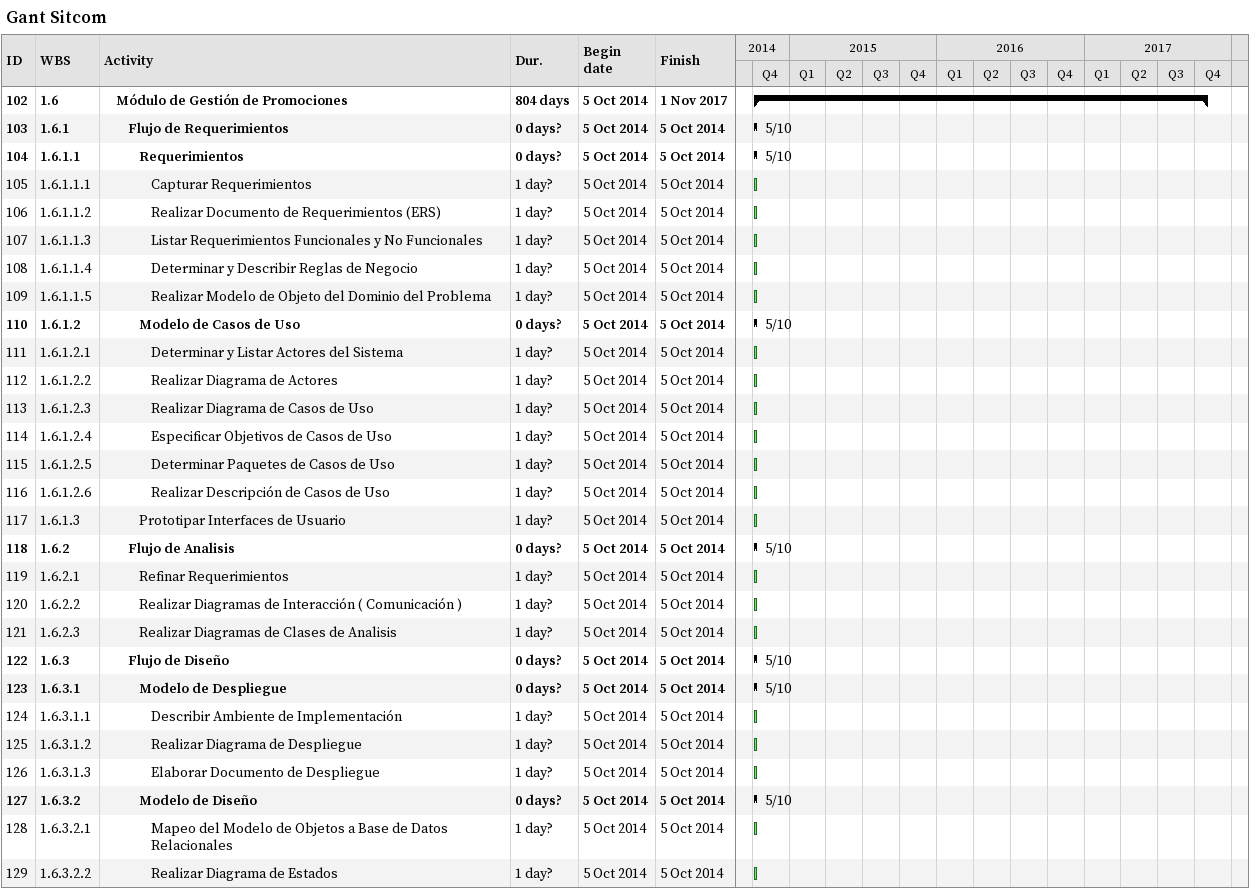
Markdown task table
Gant Sitcom

| ID | WBS | Task | Duration | Start | Finish |
|---|---|---|---|---|---|
| 102 | 1.6 | **Módulo de Gestión de Promociones** | 804d | 2014-10-05 | 2017-11-01 |
| 103 | 1.6.1 | **Flujo de Requerimientos** | 0d? | 2014-10-05 | 2014-10-05 |
| 104 | 1.6.1.1 | **Requerimientos** | 0d? | 2014-10-05 | 2014-10-05 |
| 105 | 1.6.1.1.1 | Capturar Requerimientos | 1d? | 2014-10-05 | 2014-10-05 |
| 106 | 1.6.1.1.2 | Realizar Documento de Requerimientos (ERS) | 1d? | 2014-10-05 | 2014-10-05 |
| 107 | 1.6.1.1.3 | Listar Requerimientos Funcionales y No Funcionales | 1d? | 2014-10-05 | 2014-10-05 |
| 108 | 1.6.1.1.4 | Determinar y Describir Reglas de Negocio | 1d? | 2014-10-05 | 2014-10-05 |
| 109 | 1.6.1.1.5 | Realizar Modelo de Objeto del Dominio del Problema | 1d? | 2014-10-05 | 2014-10-05 |
| 110 | 1.6.1.2 | **Modelo de Casos de Uso** | 0d? | 2014-10-05 | 2014-10-05 |
| 111 | 1.6.1.2.1 | Determinar y Listar Actores del Sistema | 1d? | 2014-10-05 | 2014-10-05 |
| 112 | 1.6.1.2.2 | Realizar Diagrama de Actores | 1d? | 2014-10-05 | 2014-10-05 |
| 113 | 1.6.1.2.3 | Realizar Diagrama de Casos de Uso | 1d? | 2014-10-05 | 2014-10-05 |
| 114 | 1.6.1.2.4 | Especificar Objetivos de Casos de Uso | 1d? | 2014-10-05 | 2014-10-05 |
| 115 | 1.6.1.2.5 | Determinar Paquetes de Casos de Uso | 1d? | 2014-10-05 | 2014-10-05 |
| 116 | 1.6.1.2.6 | Realizar Descripción de Casos de Uso | 1d? | 2014-10-05 | 2014-10-05 |
| 117 | 1.6.1.3 | Prototipar Interfaces de Usuario | 1d? | 2014-10-05 | 2014-10-05 |
| 118 | 1.6.2 | **Flujo de Analisis** | 0d? | 2014-10-05 | 2014-10-05 |
| 119 | 1.6.2.1 | Refinar Requerimientos | 1d? | 2014-10-05 | 2014-10-05 |
| 120 | 1.6.2.2 | Realizar Diagramas de Interacción ( Comunicación ) | 1d? | 2014-10-05 | 2014-10-05 |
| 121 | 1.6.2.3 | Realizar Diagramas de Clases de Analisis | 1d? | 2014-10-05 | 2014-10-05 |
| 122 | 1.6.3 | **Flujo de Diseño** | 0d? | 2014-10-05 | 2014-10-05 |
| 123 | 1.6.3.1 | **Modelo de Despliegue** | 0d? | 2014-10-05 | 2014-10-05 |
| 124 | 1.6.3.1.1 | Describir Ambiente de Implementación | 1d? | 2014-10-05 | 2014-10-05 |
| 125 | 1.6.3.1.2 | Realizar Diagrama de Despliegue | 1d? | 2014-10-05 | 2014-10-05 |
| 126 | 1.6.3.1.3 | Elaborar Documento de Despliegue | 1d? | 2014-10-05 | 2014-10-05 |
| 127 | 1.6.3.2 | **Modelo de Diseño** | 0d? | 2014-10-05 | 2014-10-05 |
| 128 | 1.6.3.2.1 | Mapeo del Modelo de Objetos a Base de Datos Relacionales | 1d? | 2014-10-05 | 2014-10-05 |
| 129 | 1.6.3.2.2 | Realizar Diagrama de Estados | 1d? | 2014-10-05 | 2014-10-05 |
